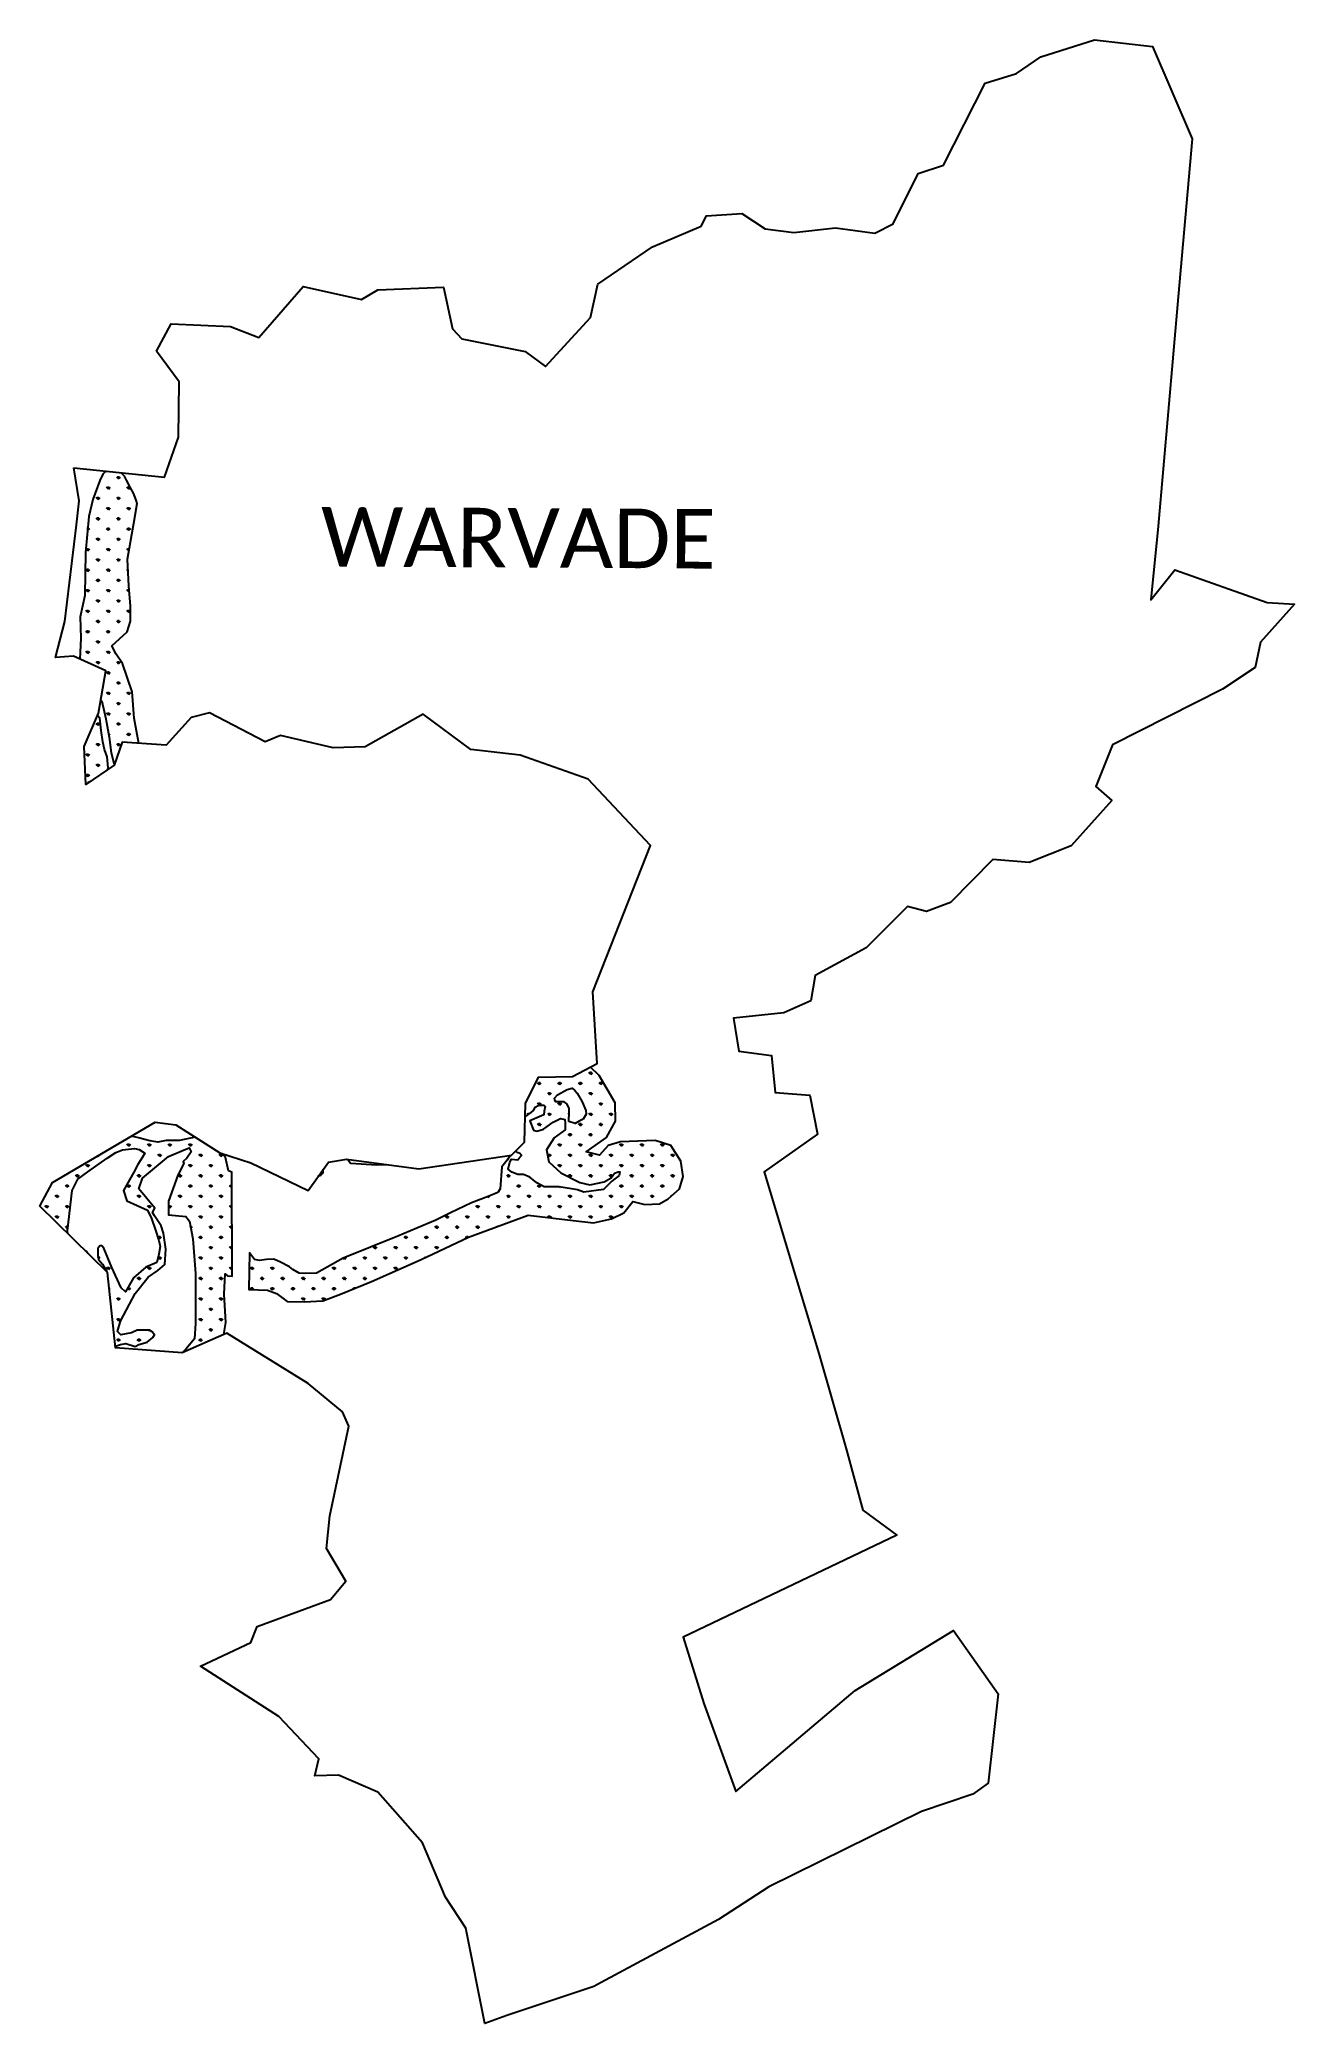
# Model space of a CAD drawing. Header units: metres. Extents: x 313542 to 315738, y 1901058 to 1904529.
import ezdxf

# ---------------------------------------------------------------- set-up
doc = ezdxf.new("R2010")
doc.units = ezdxf.units.M
doc.layers.add('MANGROOVE BUFFER ZONE', color=120, linetype='Continuous')
doc.layers.add('VILLAGE NAME', color=250, linetype='Continuous')
doc.styles.get("Standard").update_dxf_attribs({"font": 'simplex.shx'})

msp = doc.modelspace()

# ---------------------------------------------------------------- hatches: boundary and pattern name
at = {"layer": 'MANGROOVE BUFFER ZONE'}
h = msp.add_hatch(dxfattribs=at)
h.set_pattern_fill('GRASS', color=256)
h.paths.add_polyline_path([(313644.1, 1903378.6), (313651.1, 1903371.8), (313657.9, 1903341), (313663.8, 1903308.8), (313667.1, 1903281.1), (313672.2, 1903263), (313673, 1903235.2), (313655.7, 1903213.1), (313645.8, 1903217.3), (313651.2, 1903227.9), (313658.5, 1903235.7), (313662, 1903254.8), (313660.3, 1903274.3), (313655.4, 1903286.9), (313652.7, 1903300.3), (313649.6, 1903320.6), (313647.6, 1903341.8), (313640.8, 1903349.6), (313639.2, 1903362.1)], flags=16)
h.paths.add_polyline_path([(313626.8, 1903228.7), (313632.3, 1903232.4), (313627.4, 1903230)])
h.paths.add_polyline_path([(313642.8, 1903229.5), (313641.7, 1903224.5), (313643.1, 1903225.9)])
h.paths.add_polyline_path([(313605.7, 1903203.9), (313607, 1903209.5), (313604.7, 1903207.9)])
h.paths.add_polyline_path([(313623, 1903226.1), (313661.5, 1903252.1), (313658.5, 1903235.7), (313651.2, 1903227.9), (313646.5, 1903218.6), (313651.1, 1903215), (313655.2, 1903213.3), (313658.9, 1903217.2), (313673, 1903235.2), (313672.3, 1903259.3), (313686.4, 1903299.7), (313715.8, 1903297.8), (313715.8, 1903297.7), (313707.4, 1903342), (313704.1, 1903387.7), (313687, 1903437.3), (313675.9, 1903454), (313668.7, 1903468.4), (313695.4, 1903492.9), (313701.3, 1903511.7), (313701.3, 1903538.3), (313698.5, 1903572.7), (313695.9, 1903620.3), (313706.8, 1903683), (313712.9, 1903717.4), (313711.3, 1903723.1), (313706.4, 1903735.7), (313701, 1903744.8), (313694.4, 1903758.6), (313690.9, 1903765.1), (313679.2, 1903776.8), (313669.4, 1903779.2), (313662.2, 1903777.8), (313652.9, 1903768.7), (313647.5, 1903757.5), (313635.4, 1903724.5), (313628.3, 1903694.7), (313622.3, 1903631.8), (313621.5, 1903556.7), (313613, 1903519), (313614.1, 1903482.1), (313612.4, 1903445.4), (313658, 1903424.9), (313649, 1903373.8), (313644.1, 1903378.6), (313639.2, 1903362.1), (313640.8, 1903349.6), (313643.3, 1903346.8), (313620.2, 1903292.3)])
h = msp.add_hatch(dxfattribs=at)
h.set_pattern_fill('GRASS', color=256)
h.paths.add_polyline_path([(313878.6, 1902547.9), (313872.9, 1902550), (313867.5, 1902573.3), (313861.6, 1902580.3), (313857.6, 1902581.6), (313814.2, 1902609.1), (313786.8, 1902602.8), (313763.8, 1902603), (313749.1, 1902599.9), (313735, 1902602.4), (313715.4, 1902607.5), (313703, 1902610.7), (313564.4, 1902529.3), (313542.2, 1902488.4), (313591.3, 1902440.1), (313590.9, 1902445.1), (313598.8, 1902515.7), (313608.8, 1902535.6), (313626.2, 1902548.2), (313660.3, 1902572.2), (313675.5, 1902582.2), (313687, 1902586.6), (313708.4, 1902589.1), (313716.1, 1902587.5), (313726.5, 1902580.8), (313721.9, 1902574.1), (313714, 1902561.3), (313707, 1902547.8), (313688.7, 1902515.7), (313694.9, 1902497.2), (313730.9, 1902481), (313737.8, 1902466.5), (313744.7, 1902446.1), (313750.9, 1902428.3), (313752.8, 1902417.8), (313750.6, 1902404), (313747.1, 1902389.7), (313727.7, 1902381.2), (313706.4, 1902362.6), (313692.3, 1902338.1), (313684.8, 1902345.1), (313668.5, 1902381.1), (313654.7, 1902414.4), (313650.9, 1902418.7), (313647.5, 1902418.7), (313644.1, 1902413.8), (313643.8, 1902402.7), (313644.9, 1902394.7), (313652.2, 1902386.4), (313657, 1902378.6), (313659.7, 1902373.6), (313659.2, 1902373.4), (313660.7, 1902372), (313674.8, 1902243.1), (313683.4, 1902246.2), (313692.8, 1902247.9), (313709.1, 1902242.4), (313715.6, 1902246), (313730.4, 1902250.2), (313740.2, 1902258.3), (313743.1, 1902262.9), (313738.9, 1902268.5), (313734.2, 1902271), (313712.8, 1902271.2), (313702.9, 1902266.7), (313684.3, 1902263.2), (313678.6, 1902269.1), (313683.4, 1902286.9), (313699.4, 1902316.8), (313709.1, 1902335.2), (313732.1, 1902364.1), (313749, 1902375.7), (313761.3, 1902386.1), (313762.8, 1902413.1), (313759.1, 1902440.9), (313754.6, 1902453.5), (313743, 1902471), (313739.9, 1902477.2), (313744, 1902484.4), (313715.6, 1902518.2), (313722.3, 1902536.9), (313767.6, 1902575.2), (313790.9, 1902585.2), (313804.1, 1902589.9), (313807.5, 1902582.9), (313799.8, 1902572.3), (313793.6, 1902566.4), (313794.6, 1902563), (313784, 1902542.3), (313767.9, 1902496.6), (313767.6, 1902473.2), (313798, 1902470), (313804.4, 1902462), (313810, 1902430.9), (313814.8, 1902370.6), (313814.9, 1902282.8), (313813.2, 1902256.1), (313798.2, 1902238), (313792.2, 1902232.1), (313864.2, 1902263.6), (313868, 1902284.6), (313864.8, 1902333.9), (313867, 1902370), (313871, 1902366), (313879, 1902365.9)])
h.paths.add_polyline_path([(314209.9, 1902395.1), (314292.9, 1902433.9), (314397.1, 1902472.4), (314475.9, 1902463.2), (314511.6, 1902459), (314543.1, 1902465.7), (314564.3, 1902476.5), (314580, 1902496.1), (314601.2, 1902491.1), (314626.7, 1902492.4), (314642.4, 1902500.8), (314661.9, 1902518.4), (314668.3, 1902540.3), (314664, 1902566.8), (314646.9, 1902594.4), (314619.4, 1902602.8), (314558.5, 1902600.6), (314537, 1902594.3), (314522.1, 1902577.4), (314498.7, 1902583), (314534, 1902608.4), (314550.1, 1902637), (314549.1, 1902668.7), (314521.4, 1902716.8), (314506.4, 1902731.4), (314474.7, 1902715), (314415.1, 1902713.7), (314392.2, 1902668), (314391.6, 1902644.4), (314402.2, 1902651.8), (314407, 1902656.3), (314409.3, 1902661.1), (314415.5, 1902664.9), (314424.3, 1902664.9), (314426.6, 1902662.7), (314425.2, 1902654.2), (314424.7, 1902647.8), (314412, 1902642.6), (314399.9, 1902637.5), (314406.6, 1902621), (314412.4, 1902619.1), (314424, 1902622.6), (314441.1, 1902634.9), (314453.8, 1902641.5), (314461.4, 1902640), (314461.8, 1902633.9), (314462, 1902621.8), (314442.6, 1902607.5), (314429.4, 1902586.4), (314433.1, 1902565.4), (314454.5, 1902546.6), (314487.3, 1902529.5), (314505.1, 1902525.2), (314530, 1902530.6), (314542.2, 1902537.8), (314548.2, 1902545.7), (314554.6, 1902548.1), (314557.8, 1902548.2), (314556.4, 1902541.9), (314543.3, 1902532), (314529.1, 1902517.4), (314494.8, 1902512.6), (314483.2, 1902516.7), (314451.3, 1902521.9), (314424.9, 1902521.7), (314412.3, 1902528.7), (314399.8, 1902539.1), (314389, 1902543.5), (314379.1, 1902543.7), (314368.5, 1902547.7), (314362.3, 1902552.9), (314364.9, 1902565.3), (314368, 1902570.4), (314378.8, 1902568.9), (314382.5, 1902573.9), (314385.5, 1902576.6), (314382.4, 1902580.4), (314378.3, 1902582.2), (314375, 1902584.2), (314368.1, 1902577.2), (314365.5, 1902576.8), (314360.2, 1902568.7), (314351, 1902557), (314348.2, 1902518.2), (314344.2, 1902511.9), (314327.3, 1902504.9), (314297.7, 1902494.1), (314261.2, 1902476.6), (314235.5, 1902463.6), (314169.1, 1902435.5), (314073.4, 1902397.4), (314026.7, 1902371.1), (314008, 1902370.6), (313996.1, 1902370.7), (313985, 1902377.6), (313979.6, 1902381.9), (313963.5, 1902390), (313951.7, 1902395.2), (313939.2, 1902395.1), (313927.1, 1902392.8), (313918.3, 1902395), (313909.6, 1902406.6), (313908.4, 1902342.1), (313940.8, 1902341), (313956.6, 1902335.3), (313975.2, 1902321.6), (314005, 1902320.8), (314037.8, 1902322.3), (314068.9, 1902333.9), (314122.8, 1902356.3)])
h.paths.add_polyline_path([(314468.5, 1902636), (314469, 1902653), (314468.9, 1902659.7), (314464.6, 1902667.4), (314460, 1902670.9), (314445.6, 1902670.9), (314443.6, 1902673.6), (314443.3, 1902677.1), (314448.6, 1902682.9), (314465.2, 1902692.4), (314474, 1902694.5), (314478.9, 1902690.7), (314483.1, 1902685.7), (314491.6, 1902670.6), (314498.1, 1902655.4), (314498.7, 1902649.3), (314493.2, 1902640.4), (314486.1, 1902636.9), (314479.3, 1902632.7)], flags=16)

# ---------------------------------------------------------------- linework, layer by layer
at = {"color": 3, "flags": 128}
msp.add_lwpolyline([(313601.9, 1903779.7), (313760.6, 1903763.4), (313785.1, 1903833.8), (313786.5, 1903930.1), (313746.8, 1903983.9), (313772.3, 1904031.7), (313876.2, 1904027), (313925.9, 1904008.1), (314003.6, 1904097), (314105.7, 1904074.5), (314133.8, 1904091.2), (314249, 1904096), (314264.9, 1904023.2), (314281, 1904005.4), (314392, 1903983.2), (314427.7, 1903957.2), (314506, 1904043.2), (314518.9, 1904101.4), (314614.5, 1904166.3), (314700.1, 1904202.6), (314709.1, 1904220.8), (314771.3, 1904225), (314811.6, 1904197.8), (314862.2, 1904191.8), (314935.1, 1904199.9), (315003.6, 1904190.6), (315036.1, 1904206.8), (315079.5, 1904294.9), (315124.1, 1904309.4), (315196.6, 1904453.1), (315251.5, 1904469.6), (315294.5, 1904499.1), (315388.2, 1904529), (315489.7, 1904517.3), (315558.9, 1904355.6), (315534.5, 1904079.1), (315499.8, 1903677.7), (315486.9, 1903548.7), (315528.7, 1903601.4), (315690.3, 1903544.1), (315738, 1903541.1), (315679, 1903475.1), (315669.6, 1903430.4), (315612, 1903392.6), (315419.7, 1903295.4), (315390.5, 1903222.3), (315418.7, 1903197.6), (315347.5, 1903118.3), (315274, 1903089.6), (315210.3, 1903094.9), (315136.3, 1903019.6), (315094.5, 1903003.8), (315061, 1903012.2), (314988.9, 1902939.9), (314899.2, 1902891.7), (314891.8, 1902847.3), (314844.4, 1902826.4), (314756.4, 1902816.9), (314765.7, 1902759.5), (314823.1, 1902752), (314829.3, 1902687.2), (314890, 1902682.6), (314903.6, 1902613.9), (314809.9, 1902548.1), (314858.7, 1902386.4), (314905.9, 1902230.3), (314953.9, 1902063.4), (314982.6, 1901956.5), (315042.3, 1901912.7), (314668.6, 1901734.2), (314704.3, 1901618.2), (314760.8, 1901463.8), (314969.4, 1901641), (315141.2, 1901745.7), (315219.7, 1901635.2), (315201.9, 1901478.7), (315175.3, 1901459.3), (315085.4, 1901429.1), (314818.1, 1901297.4), (314730.4, 1901240), (314524.6, 1901129.7), (314512.1, 1901123), (314359.9, 1901072), (314321.4, 1901058.4), (314288, 1901225.1), (314252.5, 1901279.4), (314212.3, 1901374.1), (314133.9, 1901463), (314065.3, 1901492.8), (314023.8, 1901491.7), (314030.9, 1901521), (313960.5, 1901595.4), (313823.8, 1901683.2), (313911.9, 1901725), (313923.1, 1901752.8), (314051.1, 1901799.7), (314077.8, 1901832.2), (314044.4, 1901889), (314050, 1901946.3), (314083.4, 1902103.3), (314072.3, 1902128.3), (314011.8, 1902177.8), (313869.5, 1902265.9), (313791.5, 1902231.7), (313675.1, 1902240.4), (313660.7, 1902372), (313542.2, 1902488.4), (313564.4, 1902529.3), (313744.1, 1902634.8), (313780.3, 1902630.7), (313857.6, 1902581.6), (313911.9, 1902564.1), (314011.8, 1902515.3), (314047.5, 1902565.3), (314079, 1902570.1), (314205.7, 1902553.2), (314368.1, 1902577.2), (314390.5, 1902600), (314392.2, 1902668), (314415.1, 1902713.7), (314474.7, 1902715), (314518.1, 1902737.5), (314510.5, 1902863), (314611.4, 1903119.2), (314502.2, 1903235), (314383.3, 1903277.1), (314296.7, 1903287), (314213.1, 1903349.2), (314111.7, 1903291.6), (314056, 1903289.8), (313963.5, 1903311.8), (313936.7, 1903300.7), (313839.3, 1903351), (313807.3, 1903342.9), (313763.8, 1903294.7), (313686.4, 1903299.7), (313672.4, 1903259.5), (313623, 1903226.1), (313620.2, 1903292.3), (313645, 1903350.7), (313658, 1903424.9), (313601.2, 1903450.4), (313570.1, 1903447.8), (313586.4, 1903511.1), (313606.5, 1903680), (313611.4, 1903722), (313601.9, 1903779.7)], dxfattribs=at)
at = {"layer": 'MANGROOVE BUFFER ZONE', "flags": 128}
for points in [[(313658.2, 1903773.9), (313652.9, 1903768.7), (313647.5, 1903757.5), (313635.4, 1903724.5), (313628.3, 1903694.7), (313622.3, 1903631.8), (313621.5, 1903556.7), (313613, 1903519), (313614.1, 1903482.1), (313612.4, 1903445.4)], [(313715.8, 1903297.7), (313707.4, 1903342), (313704.1, 1903387.7), (313687, 1903437.3), (313675.9, 1903454), (313668.7, 1903468.4), (313695.4, 1903492.9), (313701.3, 1903511.7), (313701.3, 1903538.3), (313698.5, 1903572.7), (313695.9, 1903620.3), (313706.8, 1903683), (313712.9, 1903717.4), (313711.3, 1903723.1), (313706.4, 1903735.7), (313701, 1903744.8), (313694.4, 1903758.6), (313690.9, 1903765.1), (313684.7, 1903771.2)], [(313649, 1903373.8), (313651.1, 1903371.8), (313657.9, 1903341), (313663.8, 1903308.8), (313667.1, 1903281.1), (313672.2, 1903263), (313672.3, 1903259.4)], [(313661.5, 1903252.1), (313662, 1903254.8), (313660.3, 1903274.3), (313655.4, 1903286.9), (313652.7, 1903300.3), (313649.6, 1903320.6), (313647.6, 1903341.8), (313643.3, 1903346.8)], [(313626.8, 1903228.7), (313627.4, 1903230), (313632.3, 1903232.4)], [(314365.5, 1902576.8), (314360.2, 1902568.7), (314351, 1902557), (314348.2, 1902518.2), (314344.2, 1902511.9), (314327.3, 1902504.9), (314297.7, 1902494.1), (314261.2, 1902476.6), (314235.5, 1902463.6), (314169.1, 1902435.5), (314073.4, 1902397.4), (314026.7, 1902371.1), (314008, 1902370.6), (313996.1, 1902370.7), (313985, 1902377.6), (313979.6, 1902381.9), (313963.5, 1902390), (313951.7, 1902395.2), (313939.2, 1902395.1), (313927.1, 1902392.8), (313918.3, 1902395), (313909.6, 1902406.6), (313908.4, 1902342.1), (313940.8, 1902341), (313956.6, 1902335.3), (313975.2, 1902321.6), (314005, 1902320.8), (314037.8, 1902322.3), (314068.9, 1902333.9), (314122.8, 1902356.3), (314209.9, 1902395.1), (314292.9, 1902433.9), (314397.1, 1902472.4), (314475.9, 1902463.2), (314511.6, 1902459), (314543.1, 1902465.7), (314564.3, 1902476.5), (314580, 1902496.1), (314601.2, 1902491.1), (314626.7, 1902492.4), (314642.4, 1902500.8), (314661.9, 1902518.4), (314668.3, 1902540.3), (314664, 1902566.8), (314646.9, 1902594.4), (314619.4, 1902602.8), (314558.5, 1902600.6), (314537, 1902594.3), (314522.1, 1902577.4), (314498.7, 1902583), (314534, 1902608.4), (314550.1, 1902637), (314549.1, 1902668.7), (314521.4, 1902716.8), (314506.4, 1902731.4)], [(314391.6, 1902644.4), (314402.2, 1902651.8), (314407, 1902656.3), (314409.3, 1902661.1), (314415.5, 1902664.9), (314424.3, 1902664.9), (314426.6, 1902662.7), (314425.2, 1902654.2), (314424.7, 1902647.8), (314412, 1902642.6), (314399.9, 1902637.5), (314406.6, 1902621), (314412.4, 1902619.1), (314424, 1902622.6), (314441.1, 1902634.9), (314453.8, 1902641.5), (314461.4, 1902640), (314461.8, 1902633.9), (314462, 1902621.8), (314442.6, 1902607.5), (314429.4, 1902586.4), (314433.1, 1902565.4), (314454.5, 1902546.6), (314487.3, 1902529.5), (314505.1, 1902525.2), (314530, 1902530.6), (314542.2, 1902537.8), (314548.2, 1902545.7), (314554.6, 1902548.1), (314557.8, 1902548.2), (314556.4, 1902541.9), (314543.3, 1902532), (314529.1, 1902517.4), (314494.8, 1902512.6), (314483.2, 1902516.7), (314451.3, 1902521.9), (314424.9, 1902521.7), (314412.3, 1902528.7), (314399.8, 1902539.1), (314389, 1902543.5), (314379.1, 1902543.7), (314368.5, 1902547.7), (314362.3, 1902552.9), (314364.9, 1902565.3), (314368, 1902570.4), (314378.8, 1902568.9), (314382.5, 1902573.9), (314385.5, 1902576.6), (314382.4, 1902580.4), (314378.3, 1902582.2), (314375, 1902584.2)], [(313591.3, 1902440.1), (313590.9, 1902445.1), (313598.8, 1902515.7), (313608.8, 1902535.6), (313626.2, 1902548.2), (313660.3, 1902572.2), (313675.5, 1902582.2), (313687, 1902586.6), (313708.4, 1902589.1), (313716.1, 1902587.5), (313726.5, 1902580.8), (313721.9, 1902574.1), (313714, 1902561.3), (313707, 1902547.8), (313688.7, 1902515.7), (313694.9, 1902497.2), (313730.9, 1902481), (313737.8, 1902466.5), (313744.7, 1902446.1), (313750.9, 1902428.3), (313752.8, 1902417.8), (313750.6, 1902404), (313747.1, 1902389.7), (313727.7, 1902381.2), (313706.4, 1902362.6), (313692.3, 1902338.1), (313684.8, 1902345.1), (313668.5, 1902381.1), (313654.7, 1902414.4), (313650.9, 1902418.7), (313647.5, 1902418.7), (313644.1, 1902413.8), (313643.8, 1902402.7), (313644.9, 1902394.7), (313652.2, 1902386.4), (313657, 1902378.6), (313659.7, 1902373.6), (313659.2, 1902373.4)], [(313674.8, 1902243.1), (313683.4, 1902246.2), (313692.8, 1902247.9), (313709.1, 1902242.4), (313715.6, 1902246), (313730.4, 1902250.2), (313740.2, 1902258.3), (313743.1, 1902262.9), (313738.9, 1902268.5), (313734.2, 1902271), (313712.8, 1902271.2), (313702.9, 1902266.7), (313684.3, 1902263.2), (313678.6, 1902269.1), (313683.4, 1902286.9), (313699.4, 1902316.8), (313709.1, 1902335.2), (313732.1, 1902364.1), (313749, 1902375.7), (313761.3, 1902386.1), (313762.8, 1902413.1), (313759.1, 1902440.9), (313754.6, 1902453.5), (313743, 1902471), (313739.9, 1902477.2), (313744, 1902484.4), (313715.6, 1902518.2), (313722.3, 1902536.9), (313767.6, 1902575.2), (313790.9, 1902585.2), (313804.1, 1902589.9), (313807.5, 1902582.9), (313799.8, 1902572.3), (313793.6, 1902566.4), (313794.6, 1902563), (313784, 1902542.3), (313767.9, 1902496.6), (313767.6, 1902473.2), (313798, 1902470), (313804.4, 1902462), (313810, 1902430.9), (313814.8, 1902370.6), (313814.9, 1902282.8), (313813.2, 1902256.1), (313798.2, 1902238), (313792.2, 1902232.1)], [(313814.2, 1902609.1), (313786.8, 1902602.8), (313763.8, 1902603), (313749.1, 1902599.9), (313735, 1902602.4), (313715.4, 1902607.5), (313703, 1902610.7)], [(313864.2, 1902263.6), (313868, 1902284.6), (313864.8, 1902333.9), (313867, 1902370), (313871, 1902366), (313879, 1902365.9), (313878.6, 1902547.9), (313872.9, 1902550), (313867.5, 1902573.3), (313861.6, 1902580.3)], [(314081.5, 1902569.8), (314086.3, 1902563.5), (314132.2, 1902560.2), (314148.8, 1902560.8)], [(314029.2, 1902540.6), (314034.3, 1902542.6), (314038.3, 1902546.4), (314038.4, 1902552.6)], [(313626.5, 1902405.6), (313624.1, 1902409.1), (313621.8, 1902410.2)]]:
    msp.add_lwpolyline(points, dxfattribs=at)
msp.add_lwpolyline([(314468.5, 1902636), (314469, 1902653), (314468.9, 1902659.7), (314464.6, 1902667.4), (314460, 1902670.9), (314445.6, 1902670.9), (314443.6, 1902673.6), (314443.3, 1902677.1), (314448.6, 1902682.9), (314465.2, 1902692.4), (314474, 1902694.5), (314478.9, 1902690.7), (314483.1, 1902685.7), (314491.6, 1902670.6), (314498.1, 1902655.4), (314498.7, 1902649.3), (314493.2, 1902640.4), (314486.1, 1902636.9), (314479.3, 1902632.7)], close=True, dxfattribs=at)

# ---------------------------------------------------------------- texts
at = {"layer": 'VILLAGE NAME', "insert": (314034.6, 1903711.5), "char_height": 104.042, "attachment_point": 1, "rotation": 359.6762}
msp.add_mtext_dynamic_manual_height_columns('{\\fCalibri|b0|i0|c0|p34;WARVADE}', width=1632.383, gutter_width=520.2, heights=[0], dxfattribs=at)

doc.saveas('drawing.dxf')
